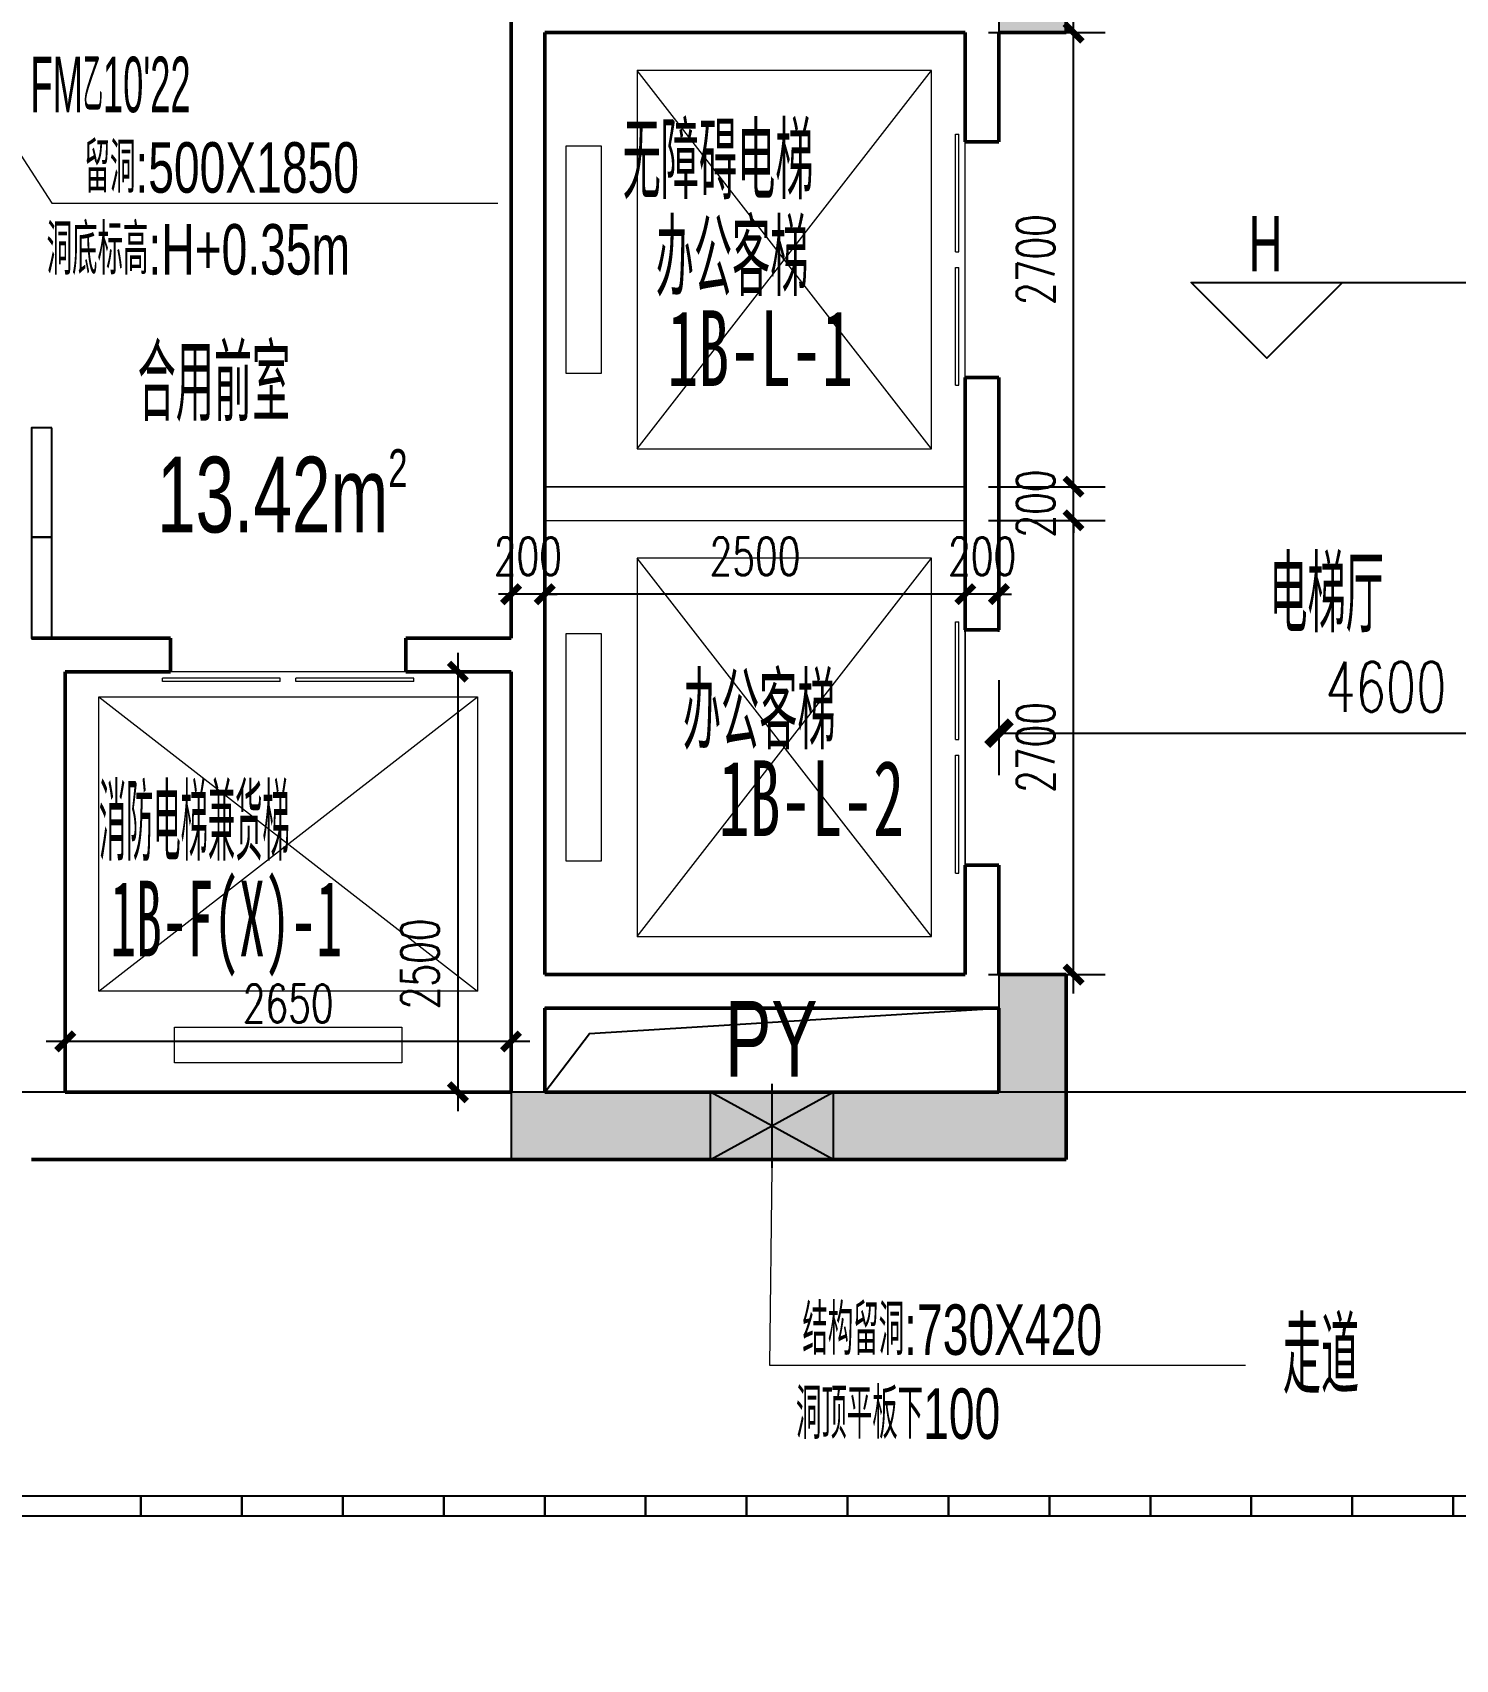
# Model space of a CAD drawing. Header units: millimetres. Extents: x 285006 to 3037698, y -2820855 to 192241.
# Drawn here: x 1027288 to 1035746, y -2805127 to -2795455 of the extents above; entities that cross this region are included whole.
import ezdxf
from ezdxf.enums import TextEntityAlignment as Align
from ezdxf.xclip import XClip

# ---------------------------------------------------------------- set-up
doc = ezdxf.new("R2010")
doc.units = ezdxf.units.MM
doc.header["$XCLIPFRAME"] = 2
doc.header["$PDMODE"] = 35
doc.header["$PDSIZE"] = -0.1
for name, color, linetype, lineweight in [('$$$$ALC轻质隔墙', 1, 'Continuous', 25), ('CORE-1B-4F$0$A-DOOR', 142, 'Continuous', 18), ('CORE-1B-4F$0$A-FLOR-STRS', 13, 'Continuous', 18), ('CORE-1B-4F$0$A-FLOR-STRU', 4, 'Continuous', 25), ('CORE-1B-4F$0$A-FLOR-UNDR', 11, 'Continuous', 18), ('CORE-1B-4F$0$A-WALL', 2, 'Continuous', 50), ('DIM-1A1B-电梯尺寸$0$A-ANNO-DIMS', 73, 'Continuous', 18), ('DIM-1B-6F$0$A-ANNO-DIMS', 73, 'Continuous', 18), ('DOOR-1B-IDEN-HXT$0$A-DOOR-FIRE', 142, 'Continuous', 18), ('IDEN-1AB-6F$0$A-ROOM-IDEN', 7, 'Continuous', 25), ('VERT-IDEN-1B-4F$0$A-ANNO-LEVL', 130, 'Continuous', 25), ('VERT-IDEN-1B-4F$0$A-ANNO-TEXT', 7, 'Continuous', 25), ('VERT-IDEN-1B-4F$0$A-COND-IDEN-TEXT', 11, 'Continuous', 18), ('VERT-IDEN-1B-4F$0$A-EVTR-IDEN', 7, 'Continuous', 25), ('VERT-IDEN-1B-4F$0$A-ROOM-IDEN', 7, 'Continuous', 25), ('VERT-IDEN-1B-4F$0$mianji', 11, 'Continuous', 18), ('结构留洞-1#AB-6F$0$A-HOLE', 140, 'Continuous', 25)]:
    doc.layers.add(name, color=color, linetype=linetype, lineweight=lineweight)
for name, color, linetype in [('___', 4, 'Continuous'), ('COL-1A1B-4~12$0$S-PUB-COL', 6, 'Continuous'), ('COL-1A1B-4~12$0$S-PUB-COLHATCH', 8, 'Continuous')]:
    doc.layers.add(name, color=color, linetype=linetype)
doc.styles.add('CCD_DIM', font='archs.shx', dxfattribs={"width": 0.7})
doc.styles.add('DIM-1A1B-电梯尺寸$0$_TCH_DIM_T3', font='SIMPLEX', dxfattribs={"width": 0.705882, "bigfont": 'GBCBIG'})
doc.styles.add('DIM-1A1B-电梯尺寸$0$dim_font', font='simplex.shx', dxfattribs={"width": 0.7})
doc.styles.add('DIM-1B-6F$0$HYGB2014', font='hygbsz.shx', dxfattribs={"width": 0.7, "bigfont": 'hygbhz.shx'})
doc.styles.add('DOOR-1B-IDEN-HXT$0$HYGB2014', font='hygbsz.shx', dxfattribs={"width": 0.7, "bigfont": 'hygbhz.shx'})
doc.styles.add('IDEN-1AB-6F$0$HYGB2014', font='hygbsz.shx', dxfattribs={"width": 0.7, "bigfont": 'hygbhz.shx'})
doc.styles.add('VERT-IDEN-1B-4F$0$HYGB2014', font='hygbsz.shx', dxfattribs={"width": 0.7, "bigfont": 'hygbhz.shx'})
doc.styles.add('VERT-IDEN-1B-4F$0$HYHT', font='simhei.ttf', dxfattribs={"width": 0.75})
doc.dimstyles.new('DIM-1A1B-电梯尺寸$0$_TCH_ARCH&&100', dxfattribs={"dimtxt": 297.5, "dimasz": 100, "dimexe": 250, "dimexo": 300, "dimgap": 126.25, "dimtad": 1, "dimdec": 0, "dimzin": 0, "dimdsep": 46, "dimtxsty": 'DIM-1A1B-电梯尺寸$0$_TCH_DIM_T3', "dimblk": 'DIM-1A1B-电梯尺寸$0$_archtick', "dimcen": 0.09, "dimclrt": 7, "dimazin": 2, "dimtfac": 1, "dimtdec": 0, "dimtix": 1, "dimtmove": 2, "dimatfit": 3, "dimfxl": 1, "dimtolj": 1, "dimtzin": 0, "dimarcsym": 0})
doc.dimstyles.new('DIM-1A1B-电梯尺寸$0$DIMN75', dxfattribs={"dimscale": 0.75, "dimtxt": 300, "dimasz": 100, "dimexe": 250, "dimexo": 300, "dimgap": 0, "dimtad": 0, "dimdec": 0, "dimzin": 0, "dimdsep": 46, "dimtxsty": 'DIM-1A1B-电梯尺寸$0$dim_font', "dimblk": 'DIM-1A1B-电梯尺寸$0$_archtick', "dimcen": 0.09, "dimdle": 150, "dimclrt": 7, "dimazin": 0, "dimtfac": 1, "dimtdec": 0, "dimtix": 1, "dimtmove": 2, "dimatfit": 3, "dimfxl": 1, "dimtvp": 1, "dimtolj": 1, "dimtzin": 0, "dimarcsym": 0})
doc.dimstyles.new('DIM-1B-6F$0$DIMN', dxfattribs={"dimtxt": 300, "dimasz": 100, "dimexe": 250, "dimexo": 300, "dimgap": 0, "dimtad": 0, "dimdec": 0, "dimzin": 0, "dimdsep": 46, "dimtxsty": 'DIM-1B-6F$0$HYGB2014', "dimblk": 'DIM-1B-6F$0$_archtick', "dimcen": 0.09, "dimdle": 150, "dimclrt": 7, "dimazin": 0, "dimtfac": 1, "dimtdec": 0, "dimtix": 1, "dimtmove": 2, "dimatfit": 3, "dimfxl": 1, "dimtvp": 1, "dimtolj": 1, "dimtzin": 0, "dimarcsym": 0})

# ---------------------------------------------------------------- blocks, each defined once
blk = doc.blocks.new('结构留洞-1#AB-6F')
at = {"layer": '结构留洞-1#AB-6F$0$A-HOLE'}
blk.add_lwpolyline([(84200, 11300), (86900, 11300), (86900, 11800), (84200, 11800)], close=True, dxfattribs=at)
blk.add_lwpolyline([(84200, 11300), (84467, 11648.3), (86900, 11800)], dxfattribs=at)
blk = doc.blocks.new('COL-1A1B-4~12')
at = {"layer": 'COL-1A1B-4~12$0$S-PUB-COLHATCH'}
for points in [[(98351735, 18768622.1), (98351735, 18768222.1), (98354635, 18768222.1), (98354635, 18765322.1), (98355035, 18765322.1), (98355035, 18768622.1)], [(98355035, 18759722.1), (98354635, 18759722.1), (98354635, 18759022.1), (98351735, 18759022.1), (98351735, 18758922.1), (98351735, 18758622.1), (98355035, 18758622.1)]]:
    blk.add_hatch(color=256, dxfattribs=at).paths.add_polyline_path(points)
at = {"layer": 'COL-1A1B-4~12$0$S-PUB-COL', "lineweight": -3}
for p, q in [((98355035, 18765322.1), (98355035, 18768622.1)), ((98354635, 18768222.1), (98354635, 18765322.1)), ((98354635, 18765322.1), (98355035, 18765322.1)), ((98355035, 18759722.1), (98354635, 18759722.1)), ((98354635, 18759722.1), (98354635, 18759022.1)), ((98355035, 18758622.1), (98355035, 18759722.1)), ((98354635, 18759022.1), (98351735, 18759022.1)), ((98351735, 18759022.1), (98351735, 18758622.1)), ((98351735, 18758622.1), (98355035, 18758622.1))]:
    blk.add_line(p, q, dxfattribs=at)
blk = doc.blocks.new('CORE-1B-4F$0$$DORLIB2D$00000127')
at = {"color": 0}
for points in [[(-0.5333, 0.7949), (-0.5333, 0.6904)], [(-0.0333, 0.7949), (-0.5333, 0.7949)], [(-0.0333, 0.7949), (-0.0333, 0.6904)], [(0.5333, 0.7949), (0.0333, 0.7949)], [(0.0333, 0.7949), (0.0333, 0.6904)], [(0.5333, 0.7949), (0.5333, 0.6904)], [(-0.0333, 0.6904), (-0.5333, 0.6904)], [(0.5333, 0.6904), (0.0333, 0.6904)], [(0.5, 0.5), (-0.5, 0.5)]]:
    blk.add_lwpolyline(points, dxfattribs=at)
blk = doc.blocks.new('CORE-1B-4F$0$0110 adssfj')
at = {"layer": 'CORE-1B-4F$0$A-FLOR-STRS', "lineweight": 9}
for p, q in [((1200, 1125), (-550, 1125)), ((-550, 1125), (-550, -1125)), ((1200, 1125), (-550, -1125)), ((-550, 1125), (1200, -1125)), ((1200, -1125), (1200, 1125)), ((1625, 675), (1412.5, 675)), ((1412.5, 675), (1412.5, -675)), ((1625, -675), (1625, 675)), ((1412.5, -675), (1625, -675)), ((-550, -1125), (1200, -1125))]:
    blk.add_line(p, q, dxfattribs=at)
blk = doc.blocks.new('DIM-1A1B-电梯尺寸$0$_archtick')
at = {"const_width": 0.5}
blk.add_lwpolyline([(-0.7, -0.7), (0.7, 0.7)], dxfattribs=at)
blk = doc.blocks.new('*D599')
at = {"layer": 'Defpoints', "color": 0, "transparency": 16777216}
for p in [(98354348.2, 18762422.1), (98355078.4, 18762422.1), (98354348.2, 18759722.1)]:
    blk.add_point(p, dxfattribs=at)
at = {"layer": 'DIM-1A1B-电梯尺寸$0$A-ANNO-DIMS', "color": 0, "lineweight": -2, "transparency": 16777216}
for p, q in [((98355078.4, 18759609.6), (98355078.4, 18762534.6)), ((98354573.2, 18762422.1), (98355265.9, 18762422.1)), ((98354573.2, 18759722.1), (98355265.9, 18759722.1))]:
    blk.add_line(p, q, dxfattribs=at)
at = {"layer": 'DIM-1A1B-电梯尺寸$0$A-ANNO-DIMS', "color": 0, "lineweight": -2, "transparency": 16777216, "xscale": 75, "yscale": 75, "zscale": 75}
for p, rotation in [((98355078.4, 18762422.1), 90), ((98355078.4, 18759722.1), 270)]:
    blk.add_blockref('DIM-1A1B-电梯尺寸$0$_archtick', p, dxfattribs=dict(at, rotation=rotation))
at = {"layer": 'DIM-1A1B-电梯尺寸$0$A-ANNO-DIMS', "color": 7, "lineweight": -3, "transparency": 16777216, "insert": (98354853.4, 18761072.1), "char_height": 225, "attachment_point": 5, "rotation": 90, "style": 'DIM-1A1B-电梯尺寸$0$dim_font'}
blk.add_mtext('\\A1;2700', dxfattribs=at)
blk = doc.blocks.new('*D600')
at = {"layer": 'Defpoints', "color": 0, "transparency": 16777216}
for p in [(98354348.2, 18765322.1), (98355078.4, 18765322.1), (98354348.2, 18762622.1)]:
    blk.add_point(p, dxfattribs=at)
at = {"layer": 'DIM-1A1B-电梯尺寸$0$A-ANNO-DIMS', "color": 0, "lineweight": -2, "transparency": 16777216}
for p, q in [((98355078.4, 18762509.6), (98355078.4, 18765434.6)), ((98354573.2, 18765322.1), (98355265.9, 18765322.1)), ((98354573.2, 18762622.1), (98355265.9, 18762622.1))]:
    blk.add_line(p, q, dxfattribs=at)
at = {"layer": 'DIM-1A1B-电梯尺寸$0$A-ANNO-DIMS', "color": 0, "lineweight": -2, "transparency": 16777216, "xscale": 75, "yscale": 75, "zscale": 75}
for p, rotation in [((98355078.4, 18765322.1), 90), ((98355078.4, 18762622.1), 270)]:
    blk.add_blockref('DIM-1A1B-电梯尺寸$0$_archtick', p, dxfattribs=dict(at, rotation=rotation))
at = {"layer": 'DIM-1A1B-电梯尺寸$0$A-ANNO-DIMS', "color": 7, "lineweight": -3, "transparency": 16777216, "insert": (98354853.4, 18763972.1), "char_height": 225, "attachment_point": 5, "rotation": 90, "style": 'DIM-1A1B-电梯尺寸$0$dim_font'}
blk.add_mtext('\\A1;2700', dxfattribs=at)
blk = doc.blocks.new('*D601')
at = {"layer": 'Defpoints', "color": 0, "transparency": 16777216}
for p in [(98354348.2, 18762622.1), (98355078.4, 18762622.1), (98354348.2, 18762422.1)]:
    blk.add_point(p, dxfattribs=at)
at = {"layer": 'DIM-1A1B-电梯尺寸$0$A-ANNO-DIMS', "color": 0, "lineweight": -2, "transparency": 16777216}
for p, q in [((98355078.4, 18762622.1), (98355078.4, 18762697.1)), ((98354573.2, 18762622.1), (98355265.9, 18762622.1)), ((98355078.4, 18762422.1), (98355078.4, 18762622.1)), ((98354573.2, 18762422.1), (98355265.9, 18762422.1)), ((98355078.4, 18762422.1), (98355078.4, 18762347.1))]:
    blk.add_line(p, q, dxfattribs=at)
at = {"layer": 'DIM-1A1B-电梯尺寸$0$A-ANNO-DIMS', "color": 0, "lineweight": -2, "transparency": 16777216, "xscale": 75, "yscale": 75, "zscale": 75}
for p, rotation in [((98355078.4, 18762622.1), 270), ((98355078.4, 18762422.1), 90)]:
    blk.add_blockref('DIM-1A1B-电梯尺寸$0$_archtick', p, dxfattribs=dict(at, rotation=rotation))
at = {"layer": 'DIM-1A1B-电梯尺寸$0$A-ANNO-DIMS', "color": 7, "lineweight": -3, "transparency": 16777216, "insert": (98354853.4, 18762522.1), "char_height": 225, "attachment_point": 5, "rotation": 90, "style": 'DIM-1A1B-电梯尺寸$0$dim_font'}
blk.add_mtext('\\A1;200', dxfattribs=at)
blk = doc.blocks.new('*D602')
at = {"layer": 'Defpoints', "color": 0, "transparency": 16777216}
for p in [(98351935, 18761983.2), (98351935, 18761534.8), (98354435, 18761534.8)]:
    blk.add_point(p, dxfattribs=at)
at = {"layer": 'DIM-1A1B-电梯尺寸$0$A-ANNO-DIMS', "color": 0, "lineweight": -2, "transparency": 16777216}
for p, q in [((98351935, 18761759.8), (98351935, 18762170.7)), ((98354435, 18761759.8), (98354435, 18762170.7)), ((98354547.5, 18761983.2), (98351822.5, 18761983.2))]:
    blk.add_line(p, q, dxfattribs=at)
at = {"layer": 'DIM-1A1B-电梯尺寸$0$A-ANNO-DIMS', "color": 0, "lineweight": -2, "transparency": 16777216, "xscale": 75, "yscale": 75, "zscale": 75, "rotation": 180}
blk.add_blockref('DIM-1A1B-电梯尺寸$0$_archtick', (98351935, 18761983.2), dxfattribs=at)
at = {"layer": 'DIM-1A1B-电梯尺寸$0$A-ANNO-DIMS', "color": 0, "lineweight": -2, "transparency": 16777216, "xscale": 75, "yscale": 75, "zscale": 75}
blk.add_blockref('DIM-1A1B-电梯尺寸$0$_archtick', (98354435, 18761983.2), dxfattribs=at)
at = {"layer": 'DIM-1A1B-电梯尺寸$0$A-ANNO-DIMS', "color": 7, "lineweight": -3, "transparency": 16777216, "insert": (98353185, 18762208.2), "char_height": 225, "attachment_point": 5, "style": 'DIM-1A1B-电梯尺寸$0$dim_font'}
blk.add_mtext('\\A1;2500', dxfattribs=at)
blk = doc.blocks.new('*D607')
at = {"layer": 'Defpoints', "color": 0, "transparency": 16777216}
for p in [(98349085, 18759324.4), (98349085, 18758876), (98351735, 18758876)]:
    blk.add_point(p, dxfattribs=at)
at = {"layer": 'DIM-1A1B-电梯尺寸$0$A-ANNO-DIMS', "color": 0, "lineweight": -2, "transparency": 16777216}
for p, q in [((98349085, 18759101), (98349085, 18759511.9)), ((98351735, 18759101), (98351735, 18759511.9)), ((98351847.5, 18759324.4), (98348972.5, 18759324.4))]:
    blk.add_line(p, q, dxfattribs=at)
at = {"layer": 'DIM-1A1B-电梯尺寸$0$A-ANNO-DIMS', "color": 0, "lineweight": -2, "transparency": 16777216, "xscale": 75, "yscale": 75, "zscale": 75, "rotation": 180}
blk.add_blockref('DIM-1A1B-电梯尺寸$0$_archtick', (98349085, 18759324.4), dxfattribs=at)
at = {"layer": 'DIM-1A1B-电梯尺寸$0$A-ANNO-DIMS', "color": 0, "lineweight": -2, "transparency": 16777216, "xscale": 75, "yscale": 75, "zscale": 75}
blk.add_blockref('DIM-1A1B-电梯尺寸$0$_archtick', (98351735, 18759324.4), dxfattribs=at)
at = {"layer": 'DIM-1A1B-电梯尺寸$0$A-ANNO-DIMS', "color": 7, "lineweight": -3, "transparency": 16777216, "insert": (98350410, 18759549.4), "char_height": 225, "attachment_point": 5, "style": 'DIM-1A1B-电梯尺寸$0$dim_font'}
blk.add_mtext('\\A1;2650', dxfattribs=at)
blk = doc.blocks.new('*D608')
at = {"layer": 'Defpoints', "color": 0, "transparency": 16777216}
for p in [(98351735, 18761983.2), (98351735, 18761534.8), (98351935, 18761534.8)]:
    blk.add_point(p, dxfattribs=at)
at = {"layer": 'DIM-1A1B-电梯尺寸$0$A-ANNO-DIMS', "color": 0, "lineweight": -2, "transparency": 16777216}
for p, q in [((98351735, 18761759.8), (98351735, 18762170.7)), ((98351935, 18761759.8), (98351935, 18762170.7)), ((98351735, 18761983.2), (98351660, 18761983.2)), ((98351935, 18761983.2), (98351735, 18761983.2)), ((98351935, 18761983.2), (98352010, 18761983.2))]:
    blk.add_line(p, q, dxfattribs=at)
at = {"layer": 'DIM-1A1B-电梯尺寸$0$A-ANNO-DIMS', "color": 0, "lineweight": -2, "transparency": 16777216, "xscale": 75, "yscale": 75, "zscale": 75}
blk.add_blockref('DIM-1A1B-电梯尺寸$0$_archtick', (98351735, 18761983.2), dxfattribs=at)
at = {"layer": 'DIM-1A1B-电梯尺寸$0$A-ANNO-DIMS', "color": 0, "lineweight": -2, "transparency": 16777216, "xscale": 75, "yscale": 75, "zscale": 75, "rotation": 180}
blk.add_blockref('DIM-1A1B-电梯尺寸$0$_archtick', (98351935, 18761983.2), dxfattribs=at)
at = {"layer": 'DIM-1A1B-电梯尺寸$0$A-ANNO-DIMS', "color": 7, "lineweight": -3, "transparency": 16777216, "insert": (98351835, 18762208.2), "char_height": 225, "attachment_point": 5, "style": 'DIM-1A1B-电梯尺寸$0$dim_font'}
blk.add_mtext('\\A1;200', dxfattribs=at)
blk = doc.blocks.new('*D579')
at = {"layer": 'Defpoints', "color": 0, "transparency": 16777216}
for p in [(98351735, 18761522.1), (98351419.1, 18759022.1), (98351735, 18759022.1)]:
    blk.add_point(p, dxfattribs=at)
at = {"layer": 'DIM-1A1B-电梯尺寸$0$A-ANNO-DIMS', "color": 0, "lineweight": -2, "transparency": 16777216}
for p, q in [((98351419.1, 18761634.6), (98351419.1, 18758909.6)), ((98351510, 18761522.1), (98351231.6, 18761522.1)), ((98351510, 18759022.1), (98351231.6, 18759022.1))]:
    blk.add_line(p, q, dxfattribs=at)
at = {"layer": 'DIM-1A1B-电梯尺寸$0$A-ANNO-DIMS', "color": 0, "lineweight": -2, "transparency": 16777216, "xscale": 75, "yscale": 75, "zscale": 75}
for p, rotation in [((98351419.1, 18761522.1), 90), ((98351419.1, 18759022.1), 270)]:
    blk.add_blockref('DIM-1A1B-电梯尺寸$0$_archtick', p, dxfattribs=dict(at, rotation=rotation))
at = {"layer": 'DIM-1A1B-电梯尺寸$0$A-ANNO-DIMS', "color": 7, "lineweight": -3, "transparency": 16777216, "insert": (98351194.1, 18759785.3), "char_height": 225, "attachment_point": 5, "rotation": 90, "style": 'DIM-1A1B-电梯尺寸$0$dim_font'}
blk.add_mtext('\\A1;2500', dxfattribs=at)
blk = doc.blocks.new('*D588')
at = {"layer": 'Defpoints', "color": 0, "transparency": 16777216}
for p in [(98354635, 18761772.1), (98359235, 18761772.1), (98359235, 18761157.2)]:
    blk.add_point(p, dxfattribs=at)
at = {"layer": 'DIM-1A1B-电梯尺寸$0$A-ANNO-DIMS', "color": 0, "lineweight": -2, "transparency": 16777216}
for p, q in [((98354635, 18761472.1), (98354635, 18760907.2)), ((98359235, 18761472.1), (98359235, 18760907.2)), ((98354635, 18761157.2), (98359235, 18761157.2))]:
    blk.add_line(p, q, dxfattribs=at)
at = {"layer": 'DIM-1A1B-电梯尺寸$0$A-ANNO-DIMS', "color": 0, "lineweight": -2, "transparency": 16777216, "xscale": 100, "yscale": 100, "zscale": 100, "rotation": 180}
blk.add_blockref('DIM-1A1B-电梯尺寸$0$_archtick', (98354635, 18761157.2), dxfattribs=at)
at = {"layer": 'DIM-1A1B-电梯尺寸$0$A-ANNO-DIMS', "color": 0, "lineweight": -2, "transparency": 16777216, "xscale": 100, "yscale": 100, "zscale": 100}
blk.add_blockref('DIM-1A1B-电梯尺寸$0$_archtick', (98359235, 18761157.2), dxfattribs=at)
at = {"layer": 'DIM-1A1B-电梯尺寸$0$A-ANNO-DIMS', "color": 7, "transparency": 16777216, "insert": (98356935, 18761432.2), "char_height": 297.5, "attachment_point": 5, "style": 'DIM-1A1B-电梯尺寸$0$_TCH_DIM_T3'}
blk.add_mtext('\\A1;4600', dxfattribs=at)
blk = doc.blocks.new('*D589')
at = {"layer": 'Defpoints', "color": 0, "transparency": 16777216}
for p in [(98354435, 18761983.2), (98354435, 18761534.8), (98354635, 18761534.8)]:
    blk.add_point(p, dxfattribs=at)
at = {"layer": 'DIM-1A1B-电梯尺寸$0$A-ANNO-DIMS', "color": 0, "lineweight": -2, "transparency": 16777216}
for p, q in [((98354435, 18761759.8), (98354435, 18762170.7)), ((98354635, 18761759.8), (98354635, 18762170.7)), ((98354435, 18761983.2), (98354360, 18761983.2)), ((98354635, 18761983.2), (98354435, 18761983.2)), ((98354635, 18761983.2), (98354710, 18761983.2))]:
    blk.add_line(p, q, dxfattribs=at)
at = {"layer": 'DIM-1A1B-电梯尺寸$0$A-ANNO-DIMS', "color": 0, "lineweight": -2, "transparency": 16777216, "xscale": 75, "yscale": 75, "zscale": 75}
blk.add_blockref('DIM-1A1B-电梯尺寸$0$_archtick', (98354435, 18761983.2), dxfattribs=at)
at = {"layer": 'DIM-1A1B-电梯尺寸$0$A-ANNO-DIMS', "color": 0, "lineweight": -2, "transparency": 16777216, "xscale": 75, "yscale": 75, "zscale": 75, "rotation": 180}
blk.add_blockref('DIM-1A1B-电梯尺寸$0$_archtick', (98354635, 18761983.2), dxfattribs=at)
at = {"layer": 'DIM-1A1B-电梯尺寸$0$A-ANNO-DIMS', "color": 7, "lineweight": -3, "transparency": 16777216, "insert": (98354535, 18762208.2), "char_height": 225, "attachment_point": 5, "style": 'DIM-1A1B-电梯尺寸$0$dim_font'}
blk.add_mtext('\\A1;200', dxfattribs=at)
blk = doc.blocks.new('DIM-1B-6F$0$_archtick')
at = {"const_width": 0.4}
blk.add_lwpolyline([(-0.7, -0.7), (0.7, 0.7)], dxfattribs=at)
blk = doc.blocks.new('CCD_Dimension_Tick')
at = {"color": 0, "linetype": 'ByBlock'}
for p, q in [((-1.091, 0), (0, 0)), ((0, 0), (1.091, 0))]:
    blk.add_line(p, q, dxfattribs=at)
at = {"color": 0, "linetype": 'Continuous', "const_width": 0.608}
blk.add_lwpolyline([(-0.61, -0.61), (0.61, 0.61)], dxfattribs=at)
blk = doc.blocks.new('*D1549')
at = {"layer": '___', "color": 44, "lineweight": -2, "transparency": 16777216}
for p, q in [((858778.8, -1074646.6), (858778.8, -1074958.5)), ((859505.8, -1074646.6), (859505.8, -1074958.5)), ((858878.8, -1074808.5), (859405.8, -1074808.5))]:
    blk.add_line(p, q, dxfattribs=at)
at = {"layer": 'Defpoints', "color": 0, "transparency": 16777216}
for p in [(858778.8, -1074496.6, 0), (859505.8, -1074496.6, 0), (859505.8, -1074808.5), (1058082.7, -2814913.1), (1059207.7, -2814913.1), (1059207.7, -2816154.7)]:
    blk.add_point(p, dxfattribs=at)
at = {"layer": 'DIM-1B-6F$0$A-ANNO-DIMS', "color": 0, "lineweight": -2, "transparency": 16777216}
for p, q in [((1058082.7, -2815213.1), (1058082.7, -2816404.7)), ((1059207.7, -2815213.1), (1059207.7, -2816404.7)), ((1057932.7, -2816154.7), (1059357.7, -2816154.7))]:
    blk.add_line(p, q, dxfattribs=at)
at = {"layer": '___', "color": 44, "lineweight": -2, "transparency": 16777216, "xscale": 100, "yscale": 100, "zscale": 100}
for p, rotation in [((858778.8, -1074808.5), 180.0002028373054), ((859505.8, -1074808.5), 0.0002028373054437641)]:
    blk.add_blockref('CCD_Dimension_Tick', p, dxfattribs=dict(at, rotation=rotation))
at = {"layer": 'DIM-1B-6F$0$A-ANNO-DIMS', "color": 0, "lineweight": -2, "transparency": 16777216, "xscale": 100, "yscale": 100, "zscale": 100, "rotation": 180}
blk.add_blockref('DIM-1B-6F$0$_archtick', (1058082.7, -2816154.7), dxfattribs=at)
at = {"layer": 'DIM-1B-6F$0$A-ANNO-DIMS', "color": 0, "lineweight": -2, "transparency": 16777216, "xscale": 100, "yscale": 100, "zscale": 100}
blk.add_blockref('DIM-1B-6F$0$_archtick', (1059207.7, -2816154.7), dxfattribs=at)
at = {"layer": '___', "color": 50, "transparency": 16777216, "insert": (859142.3, -1074673.5), "char_height": 150, "attachment_point": 5, "rotation": 0.0002, "style": 'CCD_DIM'}
blk.add_mtext('\\A1;725', dxfattribs=at)
at = {"layer": 'DIM-1B-6F$0$A-ANNO-DIMS', "color": 7, "transparency": 16777216, "insert": (1058645.2, -2815854.7), "char_height": 300, "attachment_point": 5, "style": 'DIM-1B-6F$0$HYGB2014'}
blk.add_mtext('\\A1;1125', dxfattribs=at)
blk = doc.blocks.new('*D1550')
at = {"layer": '___', "color": 44, "lineweight": -2, "transparency": 16777216}
for p, q in [((854266.3, -1074646.6), (854266.3, -1075059.3)), ((856570.5, -1074646.6), (856570.5, -1075059.3)), ((856470.5, -1074909.3), (854366.3, -1074909.3))]:
    blk.add_line(p, q, dxfattribs=at)
at = {"layer": 'Defpoints', "color": 0, "transparency": 16777216}
for p in [(854266.3, -1074496.6, 0), (856570.5, -1074496.6, 0), (854266.3, -1074909.3), (1059207.7, -2814913.1), (1060332.7, -2814913.1), (1060332.7, -2816154.7)]:
    blk.add_point(p, dxfattribs=at)
at = {"layer": 'DIM-1B-6F$0$A-ANNO-DIMS', "color": 0, "lineweight": -2, "transparency": 16777216}
for p, q in [((1059207.7, -2815213.1), (1059207.7, -2816404.7)), ((1060332.7, -2815213.1), (1060332.7, -2816404.7)), ((1059057.7, -2816154.7), (1060482.7, -2816154.7))]:
    blk.add_line(p, q, dxfattribs=at)
at = {"layer": '___', "color": 44, "lineweight": -2, "transparency": 16777216, "xscale": 100, "yscale": 100, "zscale": 100, "rotation": 180}
blk.add_blockref('CCD_Dimension_Tick', (854266.3, -1074909.3), dxfattribs=at)
at = {"layer": '___', "color": 44, "lineweight": -2, "transparency": 16777216, "xscale": 100, "yscale": 100, "zscale": 100}
blk.add_blockref('CCD_Dimension_Tick', (856570.5, -1074909.3), dxfattribs=at)
at = {"layer": 'DIM-1B-6F$0$A-ANNO-DIMS', "color": 0, "lineweight": -2, "transparency": 16777216, "xscale": 100, "yscale": 100, "zscale": 100, "rotation": 180}
blk.add_blockref('DIM-1B-6F$0$_archtick', (1059207.7, -2816154.7), dxfattribs=at)
at = {"layer": 'DIM-1B-6F$0$A-ANNO-DIMS', "color": 0, "lineweight": -2, "transparency": 16777216, "xscale": 100, "yscale": 100, "zscale": 100}
blk.add_blockref('DIM-1B-6F$0$_archtick', (1060332.7, -2816154.7), dxfattribs=at)
at = {"layer": '___', "color": 50, "transparency": 16777216, "insert": (855418.4, -1074774.3), "char_height": 150, "attachment_point": 5, "style": 'CCD_DIM'}
blk.add_mtext('\\A1;2305', dxfattribs=at)
at = {"layer": 'DIM-1B-6F$0$A-ANNO-DIMS', "color": 7, "transparency": 16777216, "insert": (1059770.2, -2815854.7), "char_height": 300, "attachment_point": 5, "style": 'DIM-1B-6F$0$HYGB2014'}
blk.add_mtext('\\A1;1125', dxfattribs=at)
blk = doc.blocks.new('*D1551')
at = {"layer": '___', "color": 44, "lineweight": -2, "transparency": 16777216}
for p, q in [((855943.4, -1074646.6), (855943.4, -1074804.1)), ((856043.4, -1074654.1), (856470.5, -1074654.1)), ((856570.5, -1074646.6), (856570.5, -1074804.1))]:
    blk.add_line(p, q, dxfattribs=at)
at = {"layer": 'Defpoints', "color": 0, "transparency": 16777216}
for p in [(855943.4, -1074496.6, 0), (856570.5, -1074496.6, 0), (856570.5, -1074654.1), (1060332.7, -2814913.1), (1061457.7, -2814913.1), (1061457.7, -2816154.7)]:
    blk.add_point(p, dxfattribs=at)
at = {"layer": 'DIM-1B-6F$0$A-ANNO-DIMS', "color": 0, "lineweight": -2, "transparency": 16777216}
for p, q in [((1060332.7, -2815213.1), (1060332.7, -2816404.7)), ((1061457.7, -2815213.1), (1061457.7, -2816404.7)), ((1060182.7, -2816154.7), (1061607.7, -2816154.7))]:
    blk.add_line(p, q, dxfattribs=at)
at = {"layer": '___', "color": 44, "lineweight": -2, "transparency": 16777216, "xscale": 100, "yscale": 100, "zscale": 100, "rotation": 180}
blk.add_blockref('CCD_Dimension_Tick', (855943.4, -1074654.1), dxfattribs=at)
at = {"layer": '___', "color": 44, "lineweight": -2, "transparency": 16777216, "xscale": 100, "yscale": 100, "zscale": 100}
blk.add_blockref('CCD_Dimension_Tick', (856570.5, -1074654.1), dxfattribs=at)
at = {"layer": 'DIM-1B-6F$0$A-ANNO-DIMS', "color": 0, "lineweight": -2, "transparency": 16777216, "xscale": 100, "yscale": 100, "zscale": 100, "rotation": 180}
blk.add_blockref('DIM-1B-6F$0$_archtick', (1060332.7, -2816154.7), dxfattribs=at)
at = {"layer": 'DIM-1B-6F$0$A-ANNO-DIMS', "color": 0, "lineweight": -2, "transparency": 16777216, "xscale": 100, "yscale": 100, "zscale": 100}
blk.add_blockref('DIM-1B-6F$0$_archtick', (1061457.7, -2816154.7), dxfattribs=at)
at = {"layer": '___', "color": 50, "transparency": 16777216, "insert": (856256.9, -1074519.1), "char_height": 150, "attachment_point": 5, "style": 'CCD_DIM'}
blk.add_mtext('\\A1;625', dxfattribs=at)
at = {"layer": 'DIM-1B-6F$0$A-ANNO-DIMS', "color": 7, "transparency": 16777216, "insert": (1060895.2, -2815854.7), "char_height": 300, "attachment_point": 5, "style": 'DIM-1B-6F$0$HYGB2014'}
blk.add_mtext('\\A1;1125', dxfattribs=at)
blk = doc.blocks.new('VERT-IDEN-1B-4F')
at = {"layer": 'VERT-IDEN-1B-4F$0$A-ANNO-LEVL'}
blk.add_lwpolyline([(98356677.7, 18763837), (98356227.7, 18763387), (98355777.7, 18763837), (98357461.5, 18763837)], dxfattribs=at)
at = {"layer": 'VERT-IDEN-1B-4F$0$A-COND-IDEN-TEXT'}
for points in [[(98348285, 18765422.1), (98349004.4, 18764308.5), (98351656.8, 18764308.5)], [(98353285, 18758572.1), (98353271.7, 18757399.3), (98356101.4, 18757399.3)]]:
    blk.add_lwpolyline(points, dxfattribs=at)
at = {"layer": 'VERT-IDEN-1B-4F$0$A-ANNO-LEVL', "style": 'VERT-IDEN-1B-4F$0$HYGB2014', "width": 0.65}
blk.add_text('H', height=330, dxfattribs=at).set_placement((98356117.4, 18763902.4))
at = {"layer": 'VERT-IDEN-1B-4F$0$A-ANNO-TEXT', "style": 'VERT-IDEN-1B-4F$0$HYGB2014', "width": 0.7}
for s, p in [('留洞:500X1850', (98349199.6, 18764520)), ('洞底标高:H+0.35m', (98348974.5, 18764033.3)), ('结构留洞:730X420', (98353466.8, 18757610.8)), ('洞顶平板下100', (98353428.4, 18757111.5))]:
    blk.add_text(s, height=300, dxfattribs=at).set_placement(p, align=Align.MIDDLE_LEFT)
at = {"layer": 'VERT-IDEN-1B-4F$0$A-EVTR-IDEN', "lineweight": -3, "style": 'VERT-IDEN-1B-4F$0$HYHT'}
for s, width, p in [('1B-L-1', 0.6, (98352664.6, 18763220.8)), ('1B-L-2', 0.6, (98352969.1, 18760545.3)), ('1B-F(X)-1', 0.5, (98349353.2, 18759829.5))]:
    blk.add_text(s, height=450, dxfattribs=dict(at, width=width)).set_placement(p)
at = {"layer": 'VERT-IDEN-1B-4F$0$A-ROOM-IDEN', "lineweight": -3, "style": 'VERT-IDEN-1B-4F$0$HYGB2014'}
for s, width, p in [('无障碍电梯', 0.7, (98352398.4, 18764331)), ('办公客梯', 0.7, (98352595.1, 18763755.2)), ('合用前室', 0.7, (98349515.1, 18763010.8)), ('办公客梯', 0.7, (98352756.3, 18761060.3)), ('消防电梯兼货梯', 0.5, (98349285, 18760398)), ('PY', 0.7, (98353007.2, 18759114.9))]:
    blk.add_text(s, height=450, dxfattribs=dict(at, width=width)).set_placement(p)
at = {"layer": 'VERT-IDEN-1B-4F$0$mianji', "insert": (98350375.2, 18762594.5), "char_height": 450, "attachment_point": 5, "style": 'VERT-IDEN-1B-4F$0$HYGB2014'}
blk.add_mtext('\\A1;13.42m{\\H0.5x;\\S2^ ;}', dxfattribs=at)
blk = doc.blocks.new('IDEN-1AB-6F')
at = {"layer": 'IDEN-1AB-6F$0$A-ROOM-IDEN', "lineweight": -3, "style": 'IDEN-1AB-6F$0$HYGB2014', "width": 0.7}
for s, p in [('电梯厅', (98356242.4, 18761755.4)), ('走道', (98356322.3, 18757229.9))]:
    blk.add_text(s, height=450, dxfattribs=at).set_placement(p)
blk = doc.blocks.new('A$C008C76B7')
at = {"layer": '$$$$ALC轻质隔墙'}
for points in [[(6070, -5250), (5950, -5250), (5950, -5900), (6070, -5900), (6070, -5250)], [(6070, -5900), (5950, -5900), (5950, -6500), (6070, -6500), (6070, -5900)]]:
    blk.add_lwpolyline(points, dxfattribs=at)
at = {"color": 1}
for points in [[(5800, -11600), (6600, -11600), (6600, -11720), (5800, -11720)], [(6600, -11600), (7200, -11600), (7200, -11720), (6600, -11720)], [(7200, -11600), (7800, -11600), (7800, -11720), (7200, -11720)], [(7800, -11600), (8400, -11600), (8400, -11720), (7800, -11720)], [(8400, -11600), (9000, -11600), (9000, -11720), (8400, -11720)], [(9000, -11600), (9600, -11600), (9600, -11720), (9000, -11720)], [(9600, -11600), (10200, -11600), (10200, -11720), (9600, -11720)], [(10200, -11600), (10800, -11600), (10800, -11720), (10200, -11720)], [(10800, -11600), (11400, -11600), (11400, -11720), (10800, -11720)], [(11400, -11600), (12000, -11600), (12000, -11720), (11400, -11720)], [(12000, -11600), (12600, -11600), (12600, -11720), (12000, -11720)], [(12600, -11600), (13200, -11600), (13200, -11720), (12600, -11720)], [(13200, -11600), (13800, -11600), (13800, -11720), (13200, -11720)], [(13800, -11600), (14400, -11600), (14400, -11720), (13800, -11720)], [(14400, -11600), (15000, -11600), (15000, -11720), (14400, -11720)]]:
    blk.add_lwpolyline(points, close=True, dxfattribs=at)
at = {"layer": 'Defpoints', "color": 0}
blk.add_lwpolyline([(0, 0), (27400, 0), (27400, -9200), (0, -9200)], close=True, dxfattribs=at)
blk = doc.blocks.new('DIM-1A1B-电梯尺寸')
at = {"layer": 'DIM-1A1B-电梯尺寸$0$A-ANNO-DIMS', "color": 73, "lineweight": -3}
for base, p1, p2, picture, middle in [((98355078.4, 18765322.1), (98354348.2, 18762622.1), (98354348.2, 18765322.1), '*D600', (98354853.4, 18763972.1)), ((98355078.4, 18762622.1), (98354348.2, 18762422.1), (98354348.2, 18762622.1), '*D601', (98354853.4, 18762522.1)), ((98355078.4, 18762422.1), (98354348.2, 18759722.1), (98354348.2, 18762422.1), '*D599', (98354853.4, 18761072.1))]:
    dim = blk.add_linear_dim(base=base, p1=p1, p2=p2, angle=90, dimstyle='DIM-1A1B-电梯尺寸$0$DIMN75', dxfattribs=at)
    dim.commit()
    dim.dimension.update_dxf_attribs({"geometry": picture, "text_midpoint": middle})
for base, p1, p2, picture, middle in [((98351735, 18761983.2), (98351935, 18761534.8), (98351735, 18761534.8), '*D608', (98351835, 18762208.2)), ((98351935, 18761983.2), (98354435, 18761534.8), (98351935, 18761534.8), '*D602', (98353185, 18762208.2)), ((98354435, 18761983.2), (98354635, 18761534.8), (98354435, 18761534.8), '*D589', (98354535, 18762208.2)), ((98349085, 18759324.4), (98351735, 18758876), (98349085, 18758876), '*D607', (98350410, 18759549.4))]:
    dim = blk.add_linear_dim(base=base, p1=p1, p2=p2, dimstyle='DIM-1A1B-电梯尺寸$0$DIMN75', dxfattribs=at)
    dim.commit()
    dim.dimension.update_dxf_attribs({"geometry": picture, "text_midpoint": middle})
at = {"layer": 'DIM-1A1B-电梯尺寸$0$A-ANNO-DIMS'}
dim = blk.add_aligned_dim(p1=(98354635, 18761772.1), p2=(98359235, 18761772.1), distance=-614.9, dimstyle='DIM-1A1B-电梯尺寸$0$_TCH_ARCH&&100', dxfattribs=at)
dim.commit()
dim.dimension.update_dxf_attribs({"geometry": '*D588', "text_midpoint": (98356935, 18761432.2)})
at = {"layer": 'DIM-1A1B-电梯尺寸$0$A-ANNO-DIMS', "color": 73, "lineweight": -3}
dim = blk.add_linear_dim(base=(98351419.1, 18759022.1), p1=(98351735, 18761522.1), p2=(98351735, 18759022.1), angle=90, dimstyle='DIM-1A1B-电梯尺寸$0$DIMN75', dxfattribs=at)
dim.commit()
dim.dimension.update_dxf_attribs({"geometry": '*D579', "text_midpoint": (98351194.1, 18759785.3), "dimtype": 128})

msp = doc.modelspace()

# ---------------------------------------------------------------- linework, layer by layer
at = {"layer": 'CORE-1B-4F$0$A-FLOR-STRU', "color": 1, "linetype": 'ByBlock'}
msp.add_line((1031682.7, -2801704.7), (1031682.7, -2802204.7), dxfattribs=at)
at = {"layer": 'CORE-1B-4F$0$A-FLOR-STRU'}
for p, q in [((1031317.7, -2802154.7), (1032047.7, -2801754.7)), ((1032047.7, -2802154.7), (1031317.7, -2801754.7))]:
    msp.add_line(p, q, dxfattribs=at)
msp.add_lwpolyline([(1031317.7, -2802154.7), (1031317.7, -2801754.7), (1032047.7, -2801754.7), (1032047.7, -2802154.7)], close=True, dxfattribs=at)
at = {"layer": 'CORE-1B-4F$0$A-FLOR-UNDR'}
for p, q in [((1030332.7, -2798154.7), (1032832.7, -2798154.7)), ((1030332.7, -2798154.7), (1032832.7, -2798154.7)), ((1030332.7, -2798354.7), (1032832.7, -2798354.7))]:
    msp.add_line(p, q, dxfattribs=at)
msp.add_lwpolyline([(1032832.7, -2797504.7), (1032832.7, -2798154.7), (1030332.7, -2798154.7), (1030332.7, -2795454.7), (1032832.7, -2795454.7), (1032832.7, -2796104.7)], dxfattribs=at)
msp.add_lwpolyline([(1030332.7, -2798354.7), (1032832.7, -2798354.7), (1032832.7, -2801054.7), (1030332.7, -2801054.7)], close=True, dxfattribs=at)
at = {"layer": 'CORE-1B-4F$0$A-WALL'}
for p, q in [((1033432.7, -2795454.7), (1033432.7, -2792154.7)), ((1030132.7, -2795254.7), (1030132.7, -2799054.7)), ((1030332.7, -2795454.7), (1030332.7, -2798154.7)), ((1030332.7, -2795454.7), (1032832.7, -2795454.7)), ((1032832.7, -2795454.7), (1032832.7, -2795954.7)), ((1032832.7, -2795454.7), (1032832.7, -2796104.7)), ((1033032.7, -2795454.7), (1033032.7, -2796104.7)), ((1033032.7, -2795454.7), (1033432.7, -2795454.7)), ((1032832.7, -2796104.7), (1033032.7, -2796104.7)), ((1032832.7, -2798154.7), (1032832.7, -2797504.7)), ((1032832.7, -2797504.7), (1033032.7, -2797504.7)), ((1033032.7, -2799004.7), (1033032.7, -2797504.7)), ((1030332.7, -2798154.7), (1030332.7, -2801054.7)), ((1032832.7, -2799004.7), (1032832.7, -2798154.7)), ((1032832.7, -2799004.7), (1033032.7, -2799004.7)), ((1028107.7, -2799054.7), (1027282.7, -2799054.7)), ((1028107.7, -2799254.7), (1028107.7, -2799054.7)), ((1030132.7, -2799054.7), (1029507.7, -2799054.7)), ((1029507.7, -2799254.7), (1029507.7, -2799054.7)), ((1028107.7, -2799254.7), (1027482.7, -2799254.7)), ((1027482.7, -2801754.7), (1027482.7, -2799254.7)), ((1030132.7, -2799254.7), (1029507.7, -2799254.7)), ((1030132.7, -2799254.7), (1030132.7, -2801754.7)), ((1032832.7, -2800404.7), (1032832.7, -2801054.7)), ((1032832.7, -2800404.7), (1033032.7, -2800404.7)), ((1033032.7, -2800404.7), (1033032.7, -2801054.7)), ((1030332.7, -2801054.7), (1032832.7, -2801054.7)), ((1033032.7, -2801054.7), (1033432.7, -2801054.7)), ((1033432.7, -2802154.7), (1033432.7, -2801054.7)), ((1030332.7, -2801254.7), (1033032.7, -2801254.7)), ((1030332.7, -2801254.7), (1030332.7, -2801754.7)), ((1033032.7, -2801254.7), (1033032.7, -2801754.7)), ((1030132.7, -2801754.7), (1027482.7, -2801754.7)), ((1033032.7, -2801754.7), (1030332.7, -2801754.7)), ((1033432.7, -2802154.7), (1027282.7, -2802154.7))]:
    msp.add_line(p, q, dxfattribs=at)

# ---------------------------------------------------------------- block references
ref = msp.add_blockref('结构留洞-1#AB-6F', (946132.7, -2813054.7))
XClip(ref).set_block_clipping_path([(52000.000000149, -7800.0001855306), (130675.0000000149, 34249.9998144694)])
ref = msp.add_blockref('COL-1A1B-4~12', (-97321602.3, -21560776.8))
XClip(ref).set_block_clipping_path([(98319735.0140507817, 18739922.1058121212), (98398410.0140506476, 18781972.1058121212)])
ref = msp.add_blockref('DIM-1A1B-电梯尺寸', (-97321602.3, -21560776.8))
XClip(ref).set_block_clipping_path([(98319735.0140507817, 18739922.1058121212), (98398410.0140506476, 18781972.1058121212)])
ref = msp.add_blockref('IDEN-1AB-6F', (-97321602.3, -21560776.8))
XClip(ref).set_block_clipping_path([(98319735.0140507966, 18739922.1058121212), (98398410.0140506625, 18781972.1058121212)])
for name, p in [('VERT-IDEN-1B-4F', (-97321602.3, -21560776.8)), ('A$C008C76B7', (1021332.7, -2792554.7))]:
    msp.add_blockref(name, p)
at = {"rotation": 180}
for p in [(1032082.7, -2796804.7), (1032082.7, -2799704.7)]:
    msp.add_blockref('CORE-1B-4F$0$0110 adssfj', p, dxfattribs=at)
at = {"xscale": -1, "rotation": 90}
msp.add_blockref('CORE-1B-4F$0$0110 adssfj', (1028807.7, -2799954.7), dxfattribs=at)
at = {"layer": 'CORE-1B-4F$0$A-DOOR', "linetype": 'ByBlock', "xscale": -1400, "yscale": 200, "zscale": -1500}
for p, rotation in [((1032932.7, -2796804.7), 90), ((1032932.7, -2799704.7), 90), ((1028807.7, -2799154.7), 180)]:
    msp.add_blockref('CORE-1B-4F$0$$DORLIB2D$00000127', p, dxfattribs=dict(at, rotation=rotation))

# ---------------------------------------------------------------- texts
at = {"layer": 'DOOR-1B-IDEN-HXT$0$A-DOOR-FIRE', "style": 'DOOR-1B-IDEN-HXT$0$HYGB2014', "width": 0.5}
msp.add_text("FM乙10'22", height=330, dxfattribs=at).set_placement((1027276.3, -2795763.3), align=Align.MIDDLE_LEFT)

# ---------------------------------------------------------------- dimensions: what is measured, and where the dimension line sits
at = {"layer": 'DIM-1B-6F$0$A-ANNO-DIMS'}
for p1, p2, picture, middle in [((1060332.7, -2814913.1), (1061457.7, -2814913.1), '*D1551', (1060895.2, -2815854.7)), ((1059207.7, -2814913.1), (1060332.7, -2814913.1), '*D1550', (1059770.2, -2815854.7)), ((1058082.7, -2814913.1), (1059207.7, -2814913.1), '*D1549', (1058645.2, -2815854.7))]:
    dim = msp.add_aligned_dim(p1=p1, p2=p2, distance=-1241.6, dimstyle='DIM-1B-6F$0$DIMN', dxfattribs=at)
    dim.commit()
    dim.dimension.update_dxf_attribs({"geometry": picture, "text_midpoint": middle})

doc.saveas('drawing.dxf')
